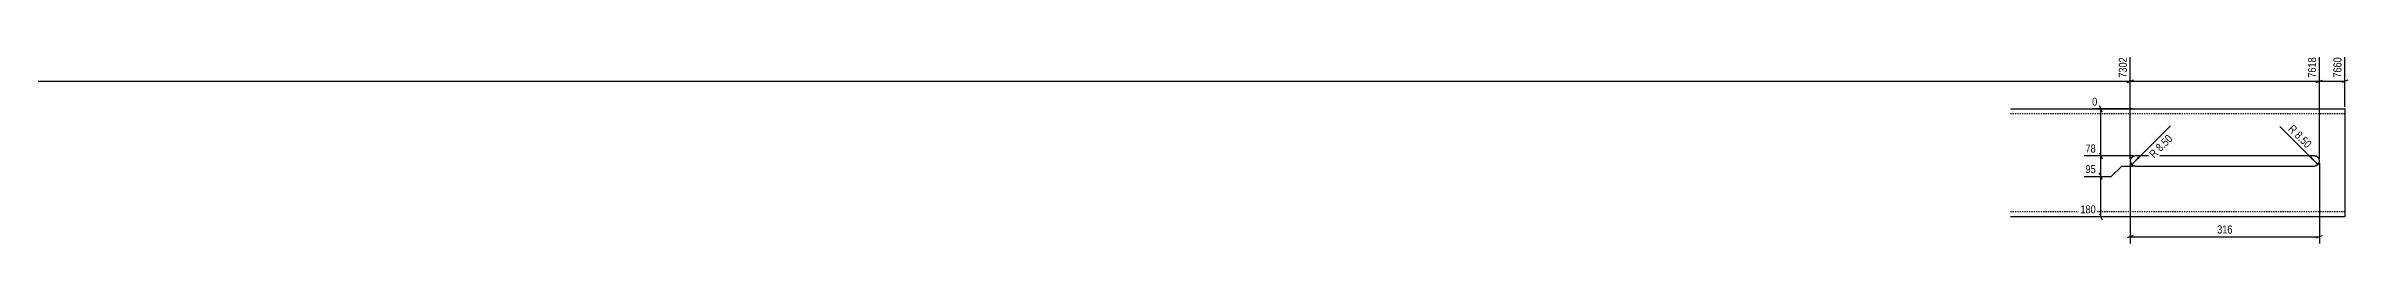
# Model space of a CAD drawing. Header units: millimetres. Extents: x 8 to 21594, y 10 to 324.
# Drawn here: x 3852 to 7695, y 10 to 324 of the extents above; entities that cross this region are included whole.
import ezdxf

# ---------------------------------------------------------------- set-up
doc = ezdxf.new("R2010")
doc.units = ezdxf.units.MM
doc.linetypes.add('DXK_LINE_DOT2', pattern=[3.9198, 1.9599, -1.9599])
doc.layers.add('MÅLSÆTNING', color=7, linetype='Continuous')
doc.layers.add('STÅL', color=7, linetype='Continuous')
doc.styles.add('Arial Narrow', font='ARIALN.TTF', dxfattribs={"height": 0.2})

msp = doc.modelspace()

# ---------------------------------------------------------------- hatches: boundary and pattern name
at = {"layer": 'MÅLSÆTNING', "linetype": 'Continuous'}
for points in [[(7347.8, 153.5), (7334.2, 142.3), (7345.3, 155.9)], [(7634, 155.9), (7645.2, 142.3), (7631.6, 153.5)]]:
    msp.add_hatch(color=7, dxfattribs=at).paths.add_polyline_path(points)

# ---------------------------------------------------------------- linework, layer by layer
at = {"layer": 'MÅLSÆTNING', "color": 7, "linetype": 'Continuous'}
for p, q in [((7331.7, 151.8), (7331.7, 321.5)), ((7331.7, 151.8), (7331.7, 321.5)), ((7647.7, 151.8), (7647.7, 321.5)), ((7647.7, 151.8), (7647.7, 321.5)), ((7690.1, 238.6), (7690.1, 321.5)), ((2510.1, 281.4), (7331.7, 281.4)), ((7336.9, 283.5), (7326.4, 279.3)), ((7326.4, 279.3), (7336.9, 283.5)), ((7331.7, 281.4), (7647.7, 281.4)), ((7642.4, 279.3), (7652.9, 283.5)), ((7647.7, 281.4), (7690.1, 281.4)), ((7695.4, 283.5), (7684.9, 279.3)), ((7336.7, 235.1), (7268.2, 235.1)), ((7284.8, 229.9), (7280.6, 240.4)), ((7282.7, 156.8), (7282.7, 235.1)), ((7334.2, 142.3), (7398.8, 206.9)), ((7645.2, 142.3), (7581.8, 205.7)), ((7336.7, 156.8), (7254.6, 156.8)), ((7336.7, 156.8), (7254.6, 156.8)), ((7280.6, 162.1), (7284.8, 151.6)), ((7280.6, 162.1), (7284.8, 151.6)), ((7282.7, 122.3), (7282.7, 156.8)), ((7254.6, 122.3), (7300.2, 122.3)), ((7254.6, 122.3), (7300.2, 122.3)), ((7284.8, 117.1), (7280.6, 127.6)), ((7284.8, 117.1), (7280.6, 127.6)), ((7282.7, 55.1), (7282.7, 122.3)), ((7300.2, 122.3), (7317.7, 139.8)), ((7300.2, 122.3), (7317.7, 139.8)), ((7317.7, 139.8), (7336.7, 139.8)), ((7317.7, 139.8), (7336.7, 139.8)), ((7331.7, 144.8), (7331.7, 10.5)), ((7647.7, 144.8), (7647.7, 10.5)), ((7336.7, 55.1), (7246, 55.1)), ((7280.6, 60.4), (7284.8, 49.9)), ((7336.9, 23.8), (7326.4, 19.6)), ((7331.7, 21.7), (7647.7, 21.7)), ((7642.4, 19.6), (7652.9, 23.8))]:
    msp.add_line(p, q, dxfattribs=at)
for centre, start, end in [((7340.2, 148.3), 180, 270), ((7639.2, 148.3), 270, 0)]:
    msp.add_arc(centre, 8.5, start, end, dxfattribs=at)
at = {"layer": 'STÅL', "color": 2, "linetype": 'Continuous'}
for p, q in [((7131.7, 235.1), (7690.1, 235.1)), ((7690.1, 235.1), (7690.1, 55.1)), ((7340.2, 156.8), (7336.9, 156.2)), ((7639.2, 156.8), (7340.2, 156.8)), ((7642.4, 156.2), (7639.2, 156.8)), ((7336.9, 140.5), (7340.2, 139.8)), ((7340.2, 139.8), (7639.2, 139.8)), ((7639.2, 139.8), (7642.4, 140.5)), ((7690.1, 55.1), (7131.7, 55.1))]:
    msp.add_line(p, q, dxfattribs=at)
at = {"layer": 'STÅL', "color": 7, "linetype": 'DXK_LINE_DOT2'}
for p, q in [((7690.1, 235.1), (7690.1, 230.4)), ((7690.1, 227.1), (7131.7, 227.1)), ((7336.9, 156.2), (7340.2, 156.8)), ((7639.2, 156.8), (7642.4, 156.2)), ((7340.2, 139.8), (7336.9, 140.5)), ((7642.4, 140.5), (7639.2, 139.8)), ((7690.1, 63.1), (7131.7, 63.1))]:
    msp.add_line(p, q, dxfattribs=at)
at = {"layer": 'STÅL', "color": 2, "linetype": 'Continuous'}
for centre, start, end in [((7340.2, 148.3), 112.5, 247.5), ((7639.2, 148.3), 292.5, 67.5)]:
    msp.add_arc(centre, 8.5, start, end, dxfattribs=at)
at = {"layer": 'STÅL', "color": 7, "linetype": 'DXK_LINE_DOT2'}
for centre, start, end in [((7340.2, 148.3), 112.5, 247.5), ((7639.2, 148.3), 292.5, 67.5)]:
    msp.add_arc(centre, 8.5, start, end, dxfattribs=at)

# ---------------------------------------------------------------- next in the draw order: wipeouts: each hides what was drawn before it
at = {"color": 0, "linetype": 'Continuous'}
for points in [[(7328.9, 324.3), (7309.3, 324.3), (7309.3, 284.6), (7328.9, 284.6)], [(7687.3, 324.3), (7667.7, 324.3), (7667.7, 284.6), (7687.3, 284.6)], [(7279.5, 237.9), (7279.5, 257.5), (7265.4, 257.5), (7265.4, 237.9)], [(7277, 159.6), (7277, 179.2), (7254.3, 179.2), (7254.3, 159.6)], [(7277, 57.9), (7277, 77.5), (7245.8, 77.5), (7245.8, 57.9)]]:
    msp.add_wipeout(points, dxfattribs=at).dxf.layer = 'MÅLSÆTNING'
at = {"color": 0}
for points in [[(7407.5, 184.2), (7393.6, 198.1), (7357.7, 162.1), (7371.6, 148.3)], [(7626.6, 164.6), (7640.4, 178.5), (7604.5, 214.4), (7590.6, 200.6)], [(7505.3, 24.3), (7505.3, 43.9), (7474.1, 43.9), (7474.1, 24.3)]]:
    msp.add_wipeout(points, dxfattribs=at).dxf.layer = 'MÅLSÆTNING'

# ---------------------------------------------------------------- next in the draw order: linework, layer by layer
at = {"layer": 'MÅLSÆTNING', "color": 7, "linetype": 'Continuous'}
msp.add_line((7642.4, 279.3), (7652.9, 283.5), dxfattribs=at)

# ---------------------------------------------------------------- next in the draw order: texts
at = {"layer": 'MÅLSÆTNING', "color": 3, "linetype": 'Continuous', "style": 'Arial Narrow'}
for s, p in [('7302', (7326.1, 287.4)), ('7660', (7684.5, 287.4))]:
    msp.add_text(s, height=13.36, rotation=90.0002, dxfattribs=at).set_placement(p)
for s, height, p in [('0', 13.4, (7268.2, 240.7)), ('78', 13.36, (7257.1, 162.4)), ('180', 13.36, (7248.6, 60.7))]:
    msp.add_text(s, height=height, dxfattribs=at).set_placement(p)
at = {"layer": 'MÅLSÆTNING', "color": 3, "style": 'Arial Narrow'}
for rotation, p in [(-45.0001, (7594.6, 200.6)), (45.0001, (7371.6, 152.2))]:
    msp.add_text('R 8.50', height=13.36, rotation=rotation, dxfattribs=at).set_placement(p)
msp.add_text('316', height=13.36, dxfattribs=at).set_placement((7476.9, 27.1))

# ---------------------------------------------------------------- next in the draw order: wipeouts: each hides what was drawn before it
at = {"color": 0, "linetype": 'Continuous'}
for points in [[(7644.9, 324.3), (7625.3, 324.3), (7625.3, 284.6), (7644.9, 284.6)], [(7277, 125.1), (7277, 144.7), (7254.3, 144.7), (7254.3, 125.1)]]:
    msp.add_wipeout(points, dxfattribs=at).dxf.layer = 'MÅLSÆTNING'

# ---------------------------------------------------------------- next in the draw order: texts
at = {"layer": 'MÅLSÆTNING', "color": 3, "linetype": 'Continuous', "style": 'Arial Narrow'}
msp.add_text('7618', height=13.36, rotation=90.0002, dxfattribs=at).set_placement((7642.1, 287.4))
msp.add_text('95', height=13.36, dxfattribs=at).set_placement((7257.1, 127.9))

doc.saveas('drawing.dxf')
